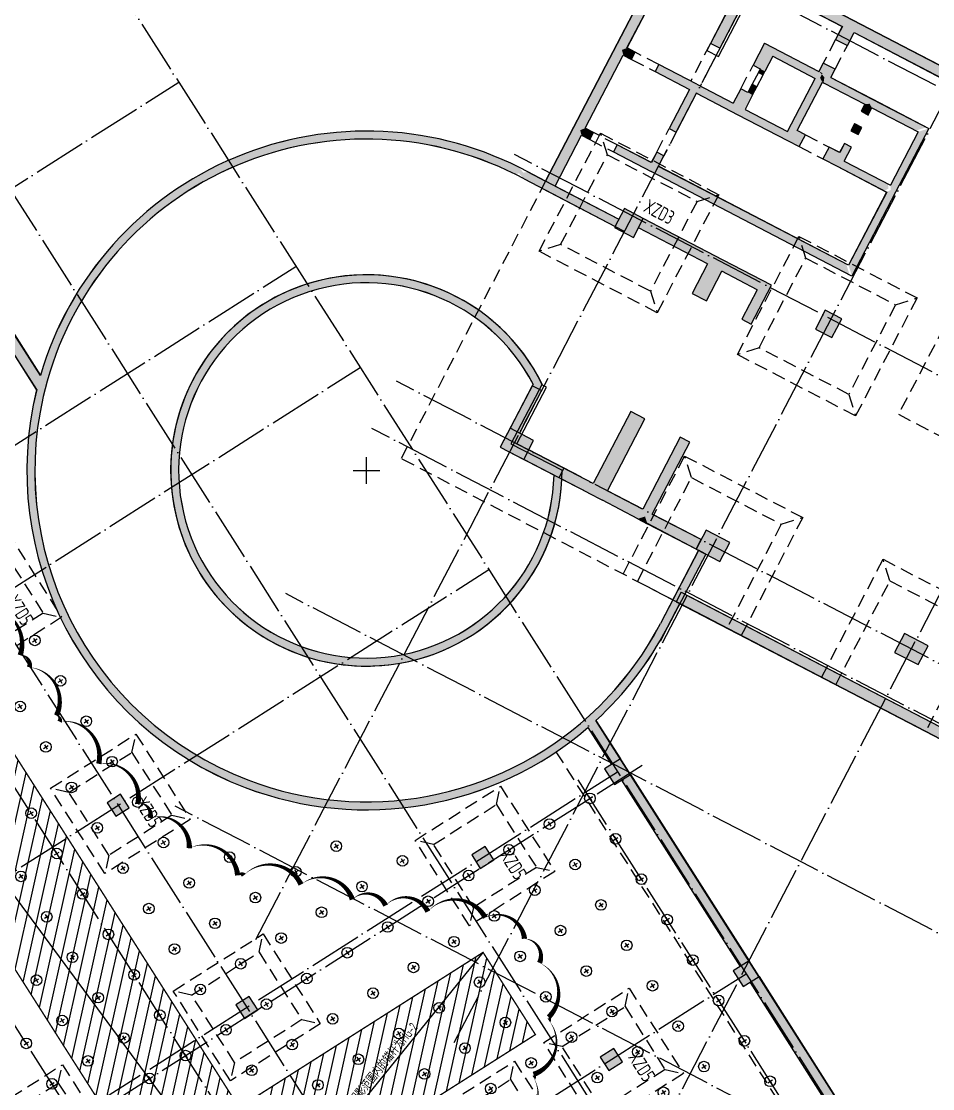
# Model space of a CAD drawing. Extents: x -190030 to 1780958, y -2186385 to 288330.
# Drawn here: x -146409 to -112187, y 215563 to 255662 of the extents above; entities that cross this region are included whole.
import ezdxf

# ---------------------------------------------------------------- set-up
doc = ezdxf.new("R2010")
doc.units = 0
doc.header["$LTSCALE"] = 1000
doc.header["$MEASUREMENT"] = 0
for name, pattern in [('ACAD_ISO04W100', [30, 24, -3, 0, -3]), ('DASHED', [0.75, 0.5, -0.25]), ('DOTE', [2.42, 2, -0.2, 0.02, -0.2])]:
    doc.linetypes.add(name, pattern=pattern)
doc.layers.add('04-不打印_面积', color=5, linetype='Continuous', plot=False)
for name, color, linetype in [('05-填充_天正', 26, 'Continuous'), ('104-13 B2核心筒$0$05-填充_天正', 26, 'Continuous'), ('104-13 B2核心筒$0$A_STR-砼墙', 51, 'Continuous'), ('104-6 B2核心筒$0$05-填充_天正', 26, 'Continuous'), ('104-6 B2核心筒$0$A_STR-砼墙', 51, 'Continuous'), ('3', 3, 'Continuous'), ('5', 5, 'Continuous'), ('A_AXIS-轴线', 1, 'DOTE'), ('A_STR-砼墙', 51, 'Continuous'), ('BEAM_SE', 144, 'DASHED'), ('COLU', 7, 'Continuous'), ('COLU_HATCH', 251, 'Continuous'), ('DIM', 3, 'Continuous'), ('DOTE', 4, 'DOTE'), ('HATCH', 16, 'Continuous'), ('jc', 5, 'Continuous'), ('M-用地 红线', 20, 'ACAD_ISO04W100'), ('s-base', 60, 'Continuous'), ('TEXT', 7, 'Continuous'), ('锚杆', 6, 'Continuous')]:
    doc.layers.add(name, color=color, linetype=linetype)
doc.styles.add('TSSD_Rein', font='tssdeng.shx', dxfattribs={"width": 0.7, "bigfont": 'hztxt.shx'})

# ---------------------------------------------------------------- blocks, each defined once
blk = doc.blocks.new('104 轴线')
for p, q in [((-267879, 136479), (-243063, 184152)), ((-260428, 132601), (-235612, 180273)), ((-252978, 128722), (-228161, 176394)), ((-117841, 103746), (-253731, 174486)), ((-273455, 172905), (-228319, 101944)), ((-279783, 168880), (-234647, 97919)), ((-296507, 152317), (-270772, 168686)), ((-122274, 95231), (-258164, 165971)), ((-287377, 164050), (-242241, 93088)), ((-292106, 145398), (-266371, 161767)), ((-289691, 141601), (-263956, 157970)), ((-126707, 86715), (-262597, 157455)), ((-127630, 84941), (-263520, 155681)), ((-284860, 134007), (-259125, 150376)), ((-130863, 78732), (-266753, 149472)), ((-280030, 126413), (-254295, 142782)), ((-135018, 70749), (-270908, 141489)), ((-275200, 118819), (-249465, 135189))]:
    blk.add_line(p, q)
at = {"layer": 'Defpoints'}
blk.add_lwpolyline([(13135, -2670), (19996, 9914), (18926, 200140), (-165691, 199501, 0.064843), (-234306, 190322, 0.064894), (-298282, 163874), (-300993, 152958), (-177498, -41043), (-162540, -55229), (-143745, -84755), (-123037, -89354), (13135, -2670)], format="xyb", close=True, dxfattribs=at)
blk = doc.blocks.new('zhu1')
at = {"layer": 'COLU_HATCH'}
for points in [[(-138915, 105136), (-139284, 104426), (-138575, 104057), (-138205, 104766)], [(-131373, 101322), (-131743, 100613), (-131122, 100290), (-130753, 100999)], [(-143579, 96177), (-142692, 95715), (-142322, 96425), (-143209, 96886)], [(-135330, 91882), (-134960, 92592), (-135847, 93054), (-136217, 92344)], [(-127879, 88004), (-127509, 88713), (-128396, 89175), (-128766, 88465)], [(-139656, 84090), (-139280, 83499), (-138689, 83875), (-139065, 84466)], [(-158339, 82813), (-158017, 82307), (-157511, 82629), (-157833, 83135)], [(-144649, 80854), (-144327, 80348), (-143821, 80670), (-144143, 81176)], [(-134825, 76496), (-134450, 75905), (-133859, 76281), (-134235, 76872)], [(-153509, 75219), (-153187, 74713), (-152680, 75035), (-153002, 75541)], [(-139819, 73260), (-139497, 72754), (-138991, 73076), (-139313, 73582)]]:
    blk.add_hatch(color=8, dxfattribs=at).paths.add_polyline_path(points)
at = {"layer": 'A_STR-砼墙', "color": 8}
for p, q in [((-139241, 111224), (-136932, 115659)), ((-138816, 111172), (-136762, 115119)), ((-133657, 113503), (-130730, 111979)), ((-130730, 111979), (-130984, 111491)), ((-130235, 112172), (-126731, 110348)), ((-130984, 111491), (-130540, 111260)), ((-130540, 111260), (-130286, 111748)), ((-130286, 111748), (-126916, 109994)), ((-140810, 108208), (-139241, 111224)), ((-138506, 111010), (-138816, 111172)), ((-133647, 111356), (-134080, 110525)), ((-133647, 111356), (-131607, 110294)), ((-140386, 108157), (-138955, 110906)), ((-138955, 110906), (-138645, 110744)), ((-138645, 110744), (-138506, 111010)), ((-133342, 110859), (-133636, 110294)), ((-133342, 110859), (-131746, 110028)), ((-137619, 110549), (-137758, 110282)), ((-137758, 110282), (-136471, 109613)), ((-136200, 109810), (-137619, 110549)), ((-134080, 110525), (-133814, 110387)), ((-133814, 110387), (-133883, 110254)), ((-133706, 110161), (-133636, 110294)), ((-131446, 110604), (-131607, 110294)), ((-131002, 110373), (-131446, 110604)), ((-131164, 110063), (-131002, 110373)), ((-133883, 110254), (-133706, 110161)), ((-132785, 108032), (-131746, 110028)), ((-132426, 108071), (-131480, 109889)), ((-131480, 109889), (-131435, 109866)), ((-131164, 110063), (-129612, 109255)), ((-136471, 109613), (-137233, 108149)), ((-136967, 108011), (-136205, 109474)), ((-136205, 109474), (-134653, 108666)), ((-136200, 109810), (-134825, 109094)), ((-134542, 109638), (-134825, 109094)), ((-134275, 109500), (-134542, 109638)), ((-134114, 109810), (-134275, 109500)), ((-133936, 109718), (-134114, 109810)), ((-134098, 109407), (-133936, 109718)), ((-131435, 109866), (-129883, 109058)), ((-134098, 109407), (-134381, 108863)), ((-129612, 109255), (-127483, 108147)), ((-134381, 108863), (-132785, 108032)), ((-129883, 109058), (-130022, 108792)), ((-130022, 108792), (-129756, 108653)), ((-129756, 108653), (-129617, 108920)), ((-129617, 108920), (-127887, 108019)), ((-134653, 108666), (-132790, 107697)), ((-130266, 108322), (-130405, 108056)), ((-130000, 108183), (-130266, 108322)), ((-141872, 106168), (-140810, 108208)), ((-141518, 105983), (-140525, 107891)), ((-140525, 107891), (-140214, 107729)), ((-140076, 107995), (-140386, 108157)), ((-140214, 107729), (-140076, 107995)), ((-137233, 108149), (-136967, 108011)), ((-132116, 107909), (-132426, 108071)), ((-132347, 107466), (-132116, 107909)), ((-130405, 108056), (-130139, 107917)), ((-130139, 107917), (-130000, 108183)), ((-127887, 108019), (-128926, 106023)), ((-127483, 108147), (-128730, 105752)), ((-139189, 107533), (-139327, 107267)), ((-137902, 106864), (-139189, 107533)), ((-132790, 107697), (-132347, 107466)), ((-130650, 107586), (-130830, 107240)), ((-130384, 107447), (-130650, 107586)), ((-139327, 107267), (-137908, 106528)), ((-137695, 107262), (-137902, 106864)), ((-137429, 107124), (-137695, 107262)), ((-137636, 106725), (-137429, 107124)), ((-131229, 107448), (-131460, 107004)), ((-130830, 107240), (-131229, 107448)), ((-130656, 106924), (-130384, 107447)), ((-130496, 103008), (-137636, 106725)), ((-131460, 107004), (-130928, 106727)), ((-130928, 106727), (-129065, 105757)), ((-130656, 106924), (-128926, 106023)), ((-142539, 106515), (-141872, 106168)), ((-130369, 102604), (-137908, 106528)), ((-142680, 106250), (-139261, 104470)), ((-142011, 105902), (-139261, 104470)), ((-141518, 105983), (-141518, 105983)), ((-141518, 105983), (-139123, 104736)), ((-141518, 105983), (-139123, 104736)), ((-129065, 105757), (-130496, 103008)), ((-128730, 105752), (-130369, 102604)), ((-139123, 104736), (-139261, 104470)), ((-139123, 104736), (-139261, 104470)), ((-138390, 104411), (-138205, 104766)), ((-135207, 103205), (-138205, 104766)), ((-135791, 103058), (-138390, 104411)), ((-135791, 103058), (-136368, 101949)), ((-133389, 102259), (-135207, 103205)), ((-135836, 101672), (-135259, 102781)), ((-133929, 102089), (-135259, 102781)), ((-134151, 100795), (-133389, 102259)), ((-136368, 101949), (-135836, 101672)), ((-133929, 102089), (-134506, 100980)), ((-160845, 98863), (-162354, 101236)), ((-134506, 100980), (-134151, 100795)), ((-160985, 98339), (-162209, 100262)), ((-142345, 98545), (-143579, 96177)), ((-142345, 98545), (-143209, 96886)), ((-142950, 96300), (-141842, 98430)), ((-141842, 98430), (-141990, 98507)), ((-138677, 97514), (-140085, 94809)), ((-138145, 97237), (-138677, 97514)), ((-139553, 94532), (-138145, 97237)), ((-140556, 95054), (-142950, 96300)), ((-136815, 96545), (-138223, 93840)), ((-137868, 93655), (-136460, 96360)), ((-136460, 96360), (-136815, 96545)), ((-143579, 96177), (-141555, 95123)), ((-140085, 94809), (-141184, 95381)), ((-140270, 94454), (-141260, 94970)), ((-140270, 94454), (-140270, 94454)), ((-140270, 94454), (-139738, 94177)), ((-138223, 93840), (-139553, 94532)), ((-139738, 94177), (-139738, 94177)), ((-138408, 93485), (-139738, 94177)), ((-138408, 93485), (-138053, 93300)), ((-138408, 93485), (-138408, 93485)), ((-136032, 92699), (-137868, 93655)), ((-138053, 93300), (-138053, 93300)), ((-136217, 92344), (-138053, 93300)), ((-136217, 92344), (-136032, 92699)), ((-136128, 92298), (-137562, 89546)), ((-135862, 92159), (-136128, 92298)), ((-135862, 92159), (-136647, 90652)), ((-136647, 90652), (-101699, 72459)), ((-136832, 90297), (-137296, 89407)), ((-136832, 90297), (-101883, 72104)), ((-139981, 85906), (-139065, 84466)), ((-140284, 85637), (-139402, 84251)), ((-138689, 83875), (-134235, 76872)), ((-139027, 83660), (-134572, 76657)), ((-133859, 76281), (-129404, 69278)), ((-134196, 76066), (-129742, 69063))]:
    blk.add_line(p, q, dxfattribs=at)
blk.add_lwpolyline([(-134315, 112887), (-134759, 113118), (-135821, 111078), (-135377, 110848)], close=True, dxfattribs=at)
for radius, start, end in [(12750, 61.6012, 163.7663), (12450, 61.5904, 164.3685), (7350, 25.8749, 357.4322), (7050, 27.4109, 358.572), (12450, 164.3685, 249.0536), (12750, 166.2056, 249.0536), (12450, 312.2157, 332.4761), (12750, 312.5493, 332.4761), (12450, 249.0536, 312.2157), (12750, 249.0536, 310.7284)]:
    blk.add_arc((-148603, 95299), radius, start, end, dxfattribs=at)
at = {"layer": 'COLU', "color": 8}
for points in [[(-138915, 105136), (-139284, 104426), (-138575, 104057), (-138205, 104766)], [(-131373, 101322), (-131743, 100613), (-131122, 100290), (-130753, 100999)], [(-139656, 84090), (-139280, 83499), (-138689, 83875), (-139065, 84466)], [(-158339, 82813), (-158017, 82307), (-157511, 82629), (-157833, 83135)], [(-144649, 80854), (-144327, 80348), (-143821, 80670), (-144143, 81176)], [(-134825, 76496), (-134450, 75905), (-133859, 76281), (-134235, 76872)], [(-153509, 75219), (-153187, 74713), (-152680, 75035), (-153002, 75541)], [(-139819, 73260), (-139497, 72754), (-138991, 73076), (-139313, 73582)]]:
    blk.add_lwpolyline(points, close=True, dxfattribs=at)
for points in [[(-143579, 96177), (-142692, 95715), (-142322, 96425), (-143209, 96886), (-143579, 96177)], [(-135330, 91882), (-134960, 92592), (-135847, 93054), (-136217, 92344), (-135330, 91882)], [(-127879, 88004), (-127509, 88713), (-128396, 89175), (-128766, 88465), (-127879, 88004)]]:
    blk.add_lwpolyline(points, dxfattribs=at)
blk = doc.blocks.new('xzd-3b')
at = {"layer": 's-base', "color": 8, "linetype": 'DASHED'}
for p, q in [((-543722, -43410), (-544322, -42810)), ((-539922, -43410), (-539322, -42810)), ((-543722, -47210), (-544322, -47810)), ((-539922, -47210), (-539322, -47810))]:
    blk.add_line(p, q, dxfattribs=at)
for points in [[(-539322, -42810), (-539322, -47810), (-544322, -47810), (-544322, -42810)], [(-539922, -43410), (-539922, -47210), (-543722, -47210), (-543722, -43410)]]:
    blk.add_lwpolyline(points, close=True, dxfattribs=at)
at = {"layer": 'TEXT', "color": 8, "style": 'TSSD_Rein', "width": 0.7}
blk.add_text('XZD3', height=525, rotation=360, dxfattribs=at).set_placement((-541573, -44673))
blk = doc.blocks.new('XZD5')
at = {"layer": 's-base', "color": 8, "linetype": 'DASHED'}
for p, q in [((-765933, -204539), (-766433, -204039)), ((-763133, -204539), (-762633, -204039)), ((-765933, -207339), (-766433, -207839)), ((-763133, -207339), (-762633, -207839))]:
    blk.add_line(p, q, dxfattribs=at)
for points in [[(-762633, -204039), (-762633, -207839), (-766433, -207839), (-766433, -204039)], [(-763133, -204539), (-763133, -207339), (-765933, -207339), (-765933, -204539)]]:
    blk.add_lwpolyline(points, close=True, dxfattribs=at)
at = {"layer": 'TEXT', "color": 8, "style": 'TSSD_Rein', "width": 0.7}
blk.add_text('XZD5', height=525, rotation=359.9962, dxfattribs=at).set_placement((-764278, -205477))
blk = doc.blocks.new('锚杆')
at = {"layer": '锚杆'}
for p, q in [((-100, 0), (100, 0)), ((0, 100), (0, -100))]:
    blk.add_line(p, q, dxfattribs=at)
blk.add_circle((0, 0), 200, dxfattribs=at)

msp = doc.modelspace()

# ---------------------------------------------------------------- hatches: boundary and pattern name
at = {"layer": '05-填充_天正'}
for points in [[(-123853.1, 254589.9), (-123665.5, 254661.4), (-121610.8, 258608.6), (-121780.9, 259148.1), (-124089.6, 254713.1)], [(-119031.1, 257716.7), (-119215.8, 257361.9), (-115579.1, 255468.7), (-115266.2, 255456.2), (-115083.9, 255661.9)], [(-115579.1, 255468.7), (-115833, 254980.9), (-115389.5, 254750), (-115135.6, 255237.9), (-115266.2, 255456.2)], [(-115266.2, 255456.2), (-115135.6, 255237.9), (-111764.9, 253483.2), (-111580.2, 253838), (-115083.9, 255661.9)], [(-125422.7, 251574.7), (-125235.2, 251646.1), (-123804.1, 254395.3), (-123853.1, 254589.9), (-124089.6, 254713.1), (-125659.3, 251697.8)], [(-123804.1, 254395.3), (-123493.7, 254233.8), (-123355.2, 254499.9), (-123665.5, 254661.4), (-123853.1, 254589.9)], [(-118191.6, 254348.5), (-118496.5, 254845.4), (-118928.9, 254014.8), (-118485.4, 253784)], [(-118496.5, 254845.4), (-118191.6, 254348.5), (-116594.9, 253517.3), (-116415.7, 253536.7), (-116323.4, 253714.1)], [(-121048.9, 253299.3), (-122468.2, 254038.1), (-122606.7, 253772), (-121320.4, 253102.4), (-121141.2, 253121.9)], [(-118662.8, 253876.3), (-118732.1, 253743.3), (-118554.7, 253650.9), (-118485.4, 253784)], [(-116012.9, 253552.5), (-115851.3, 253863), (-116294.8, 254093.9), (-116456.4, 253783.4), (-116251.3, 253563.9)], [(-117516.2, 251422.7), (-117275.4, 251560.4), (-116328.8, 253378.8), (-116415.7, 253536.7), (-116594.9, 253517.3), (-117633.9, 251521.5)], [(-116415.7, 253536.7), (-116328.8, 253378.8), (-116284.5, 253355.7), (-116251.3, 253563.9), (-116456.4, 253783.4), (-116323.4, 253714.1)], [(-116251.3, 253563.9), (-116284.5, 253355.7), (-114732.2, 252547.6), (-114553, 252567.1), (-114460.6, 252744.5), (-116012.9, 253552.5)], [(-121320.4, 253102.4), (-122082.3, 251638.9), (-121816.2, 251500.3), (-121054.3, 252963.9), (-121141.2, 253121.9)], [(-121141.2, 253121.9), (-121054.3, 252963.9), (-119502.1, 252155.8), (-119468.8, 252364), (-119674, 252583.6), (-121048.9, 253299.3)], [(-118947.2, 252897), (-119390.7, 253127.8), (-119674, 252583.6), (-119468.8, 252364), (-119230.5, 252352.7)], [(-118947.2, 252897), (-118785.5, 253207.4), (-118962.9, 253299.8), (-119124.6, 252989.3)], [(-114553, 252567.1), (-114466.1, 252409.1), (-112825.1, 251554.9), (-112420.5, 251682.5), (-114460.6, 252744.5)], [(-119468.8, 252364), (-119502.1, 252155.8), (-117639.3, 251186.2), (-117516.2, 251422.7), (-117633.9, 251521.5), (-119230.5, 252352.7)], [(-114732.2, 252547.6), (-114870.7, 252281.5), (-114604.6, 252143), (-114466.1, 252409.1), (-114553, 252567.1)], [(-126366.7, 249472.6), (-125373.7, 251380), (-125422.7, 251574.7), (-125659.3, 251697.8), (-126721.5, 249657.2)], [(-125373.7, 251380), (-125063.3, 251218.4), (-124924.7, 251484.5), (-125235.2, 251646.1), (-125422.7, 251574.7)], [(-117639.3, 251186.2), (-117195.8, 250955.3), (-116965, 251398.8), (-117275.4, 251560.4), (-117516.2, 251422.7)], [(-114987.9, 251406.8), (-114849.4, 251672.9), (-115115.5, 251811.4), (-115254, 251545.3)], [(-112332, 251636.4), (-112736.6, 251508.8), (-113775.5, 249513), (-113756.1, 249333.8), (-113578.7, 249241.4)], [(-122751.6, 250353.2), (-124037.7, 251022.8), (-124176.3, 250756.7), (-122757, 250017.9), (-122664.7, 250195.3)], [(-115505, 250413.3), (-115232.6, 250936.7), (-115498.7, 251075.2), (-115678.8, 250729.3), (-115653.5, 250453)], [(-122485.5, 250214.7), (-122278, 250613.3), (-122544.1, 250751.8), (-122751.6, 250353.2), (-122664.7, 250195.3)], [(-115678.8, 250729.3), (-116078, 250937), (-116308.8, 250493.5), (-115776.6, 250216.5), (-115653.5, 250453)], [(-115653.5, 250453), (-115776.6, 250216.5), (-114002.6, 249293), (-113844.6, 249379.9), (-113864.1, 249559.1), (-115505, 250413.3)], [(-115306.2, 246139.2), (-115433.7, 246543.8), (-122485.5, 250214.7), (-122664.7, 250195.3), (-122757, 250017.9)], [(-126860, 249391.1), (-124110.4, 247959.8), (-123971.9, 248225.9), (-126721.5, 249657.2)], [(-113756.1, 249333.8), (-113914, 249246.9), (-115345.2, 246497.7), (-115217.6, 246093.1), (-113578.7, 249241.4)], [(-120268.1, 246504.5), (-120056.2, 246694.9), (-123054.5, 248255.7), (-123239.2, 247900.9), (-120640.1, 246547.9)], [(-118777.6, 245578.3), (-118238.1, 245748.4), (-120056.2, 246694.9), (-120268.1, 246504.5), (-120107.9, 246270.8)], [(-120640.1, 246547.9), (-121217.5, 245438.8), (-120685.3, 245161.7), (-120107.9, 246270.8), (-120268.1, 246504.5)], [(-118777.6, 245578.3), (-119355, 244469.2), (-119000.2, 244284.5), (-118238.1, 245748.4)], [(-124402.2, 238021.5), (-122994, 240726.7), (-123526.2, 241003.7), (-124934.4, 238298.6), (-124760.7, 237982.7)], [(-122717.1, 237144.4), (-121308.9, 239849.5), (-121663.7, 240034.2), (-123071.9, 237329.1), (-122986.9, 237059.3)], [(-124760.7, 237982.7), (-124934.4, 238298.6), (-126033, 238870.5), (-126217.7, 238515.7), (-125119.1, 237943.8)], [(-124586.9, 237666.7), (-124586.9, 237666.7), (-124760.7, 237982.7), (-125119.1, 237943.8), (-125119.1, 237943.7)], [(-122986.9, 237059.3), (-123071.9, 237329.1), (-124402.2, 238021.5), (-124760.7, 237982.7), (-124586.9, 237666.7), (-123256.6, 236974.2)], [(-122901.9, 236789.5), (-122901.8, 236789.5), (-122986.9, 237059.3), (-123256.6, 236974.2), (-123256.7, 236974.2)], [(-120881.1, 236188.6), (-122717.1, 237144.4), (-122986.9, 237059.3), (-122901.8, 236789.5), (-121065.8, 235833.7)], [(-121963.6, 233933.5), (-86882.4, 215671.4), (-86697.7, 216026.2), (-121778.9, 234288.3)]]:
    msp.add_hatch(color=8, dxfattribs=at).paths.add_polyline_path(points)
at = {"layer": '104-13 B2核心筒$0$05-填充_天正'}
for points in [[(-127553.3, 249977.5), (-127742.9, 250189, 0.4682614), (-145693.8, 242353), (-145656.6, 242108.3), (-145441.6, 242143.3, -0.4714116), (-127879.4, 249921.8)], [(-127717, 249950), (-127528.8, 249739.3), (-124110.3, 247959.7), (-123971.8, 248225.8), (-127388.1, 250004.3)], [(-127193.6, 242034.2), (-126856.5, 242032.1, 8.7276981), (-126102.1, 238793.8), (-126404.3, 238612.9, -7.9050195)], [(-145656.6, 242108.3), (-145693.8, 242353), (-147203.1, 244726), (-147540.6, 244511.3), (-145834.4, 241828.7)], [(-145656.6, 242108.3), (-145834.4, 241828.7, 0.3781081), (-138010.2, 226881.2), (-137902.9, 227161.4, -0.387298), (-145441.6, 242143.3)], [(-126856.5, 242032.1), (-127193.6, 242034.2), (-128427.6, 239666.2), (-128022.9, 239793.7)], [(-128022.9, 239793.7), (-128427.6, 239666.2), (-126404.3, 238612.9), (-126102.1, 238793.8)], [(-120977, 235787.6), (-122411.2, 233035.3), (-122145.2, 232896.6), (-120710.9, 235649)], [(-125016.7, 229363.4), (-124830.2, 229395.8, 0.0871667), (-122145.2, 232896.6), (-122411.2, 233035.3, -0.0886336), (-125086.7, 229567.9)], [(-137902.9, 227161.4), (-138010.2, 226881.2, 0.275797), (-125133.1, 229126.5), (-125016.7, 229363.4), (-125086.7, 229567.9, -0.2827928)], [(-124251.5, 227740.5), (-123913.9, 227955.2), (-124830.2, 229395.8), (-125016.7, 229363.4), (-125133.1, 229126.5)], [(-119421.2, 220146.5), (-119083.7, 220361.2), (-123538.3, 227364.6), (-123875.8, 227149.9)], [(-114590.9, 212552.6), (-114253.4, 212767.3), (-118708, 219770.6), (-119045.5, 219555.9)]]:
    msp.add_hatch(color=8, dxfattribs=at).paths.add_polyline_path(points)
at = {"layer": '104-6 B2核心筒$0$05-填充_天正'}
for points in [[(-119438.1, 256068.6), (-119792.9, 256253.3), (-120300.9, 255277.6), (-119946.1, 255092.9)], [(-120300.9, 255277.6), (-120531.8, 254834.1), (-120177, 254649.4), (-119946.1, 255092.9)], [(-127227.3, 241972.6), (-128058.5, 240376), (-127703.7, 240191.3), (-126872.5, 241787.9)], [(-127356.2, 239559.4), (-127540.9, 239204.6), (-125589.5, 238188.7), (-125404.8, 238543.5)]]:
    msp.add_hatch(color=8, dxfattribs=at).paths.add_polyline_path(points)
at = {"layer": 'HATCH'}
h = msp.add_hatch(dxfattribs=at)
h.set_pattern_fill('METAL', color=256, scale=100, style=0)
h.set_pattern_definition([(77.4591, (-137943.7, 218616.5), (-390.4565, 86.8544), [])])
h.paths.add_polyline_path([(-136266.7, 211766.8), (-127105.5, 217594), (-129070.4, 220683.2), (-138231.7, 214856), (-155590.8, 242147.4), (-159231.5, 239831.7), (-125605.2, 186965.9), (-121964.6, 189281.6)])

# ---------------------------------------------------------------- linework, layer by layer
at = {"layer": '04-不打印_面积', "color": 1}
msp.add_lwpolyline([(-147811, 233660.2, 0, 200, -0.5205671), (-146450.3, 231847.3, 0, 200, -0.5205671), (-146110.1, 231394.1, 0, 200, -0.5205671), (-145089.6, 229581.1, 0, 200, -0.5205671), (-144976.2, 229354.5, 0, 200, -0.5205671), (-143502.2, 227768.2, 0, 200, -0.5205671), (-142028.1, 226295.2, 0, 200, -0.5205671), (-141574.5, 225728.7, 0, 200, -0.5205671), (-140100.4, 224595.6, 0, 200, -0.5205671), (-138286.2, 223575.8, 0, 200, -0.5205671), (-138059.4, 223575.8, 0, 200, -0.5205671), (-135905, 223235.9, 0, 200, -0.5205671), (-133977.4, 222669.4, 0, 200, -0.5205671), (-132730.1, 222442.8, 0, 200, -0.5205671), (-131142.6, 222216.1, 0, 200, -0.5205671), (-128988.2, 221989.5, 0, 200, -0.5205671), (-127514.1, 221196.4, 0, 200, -0.5205671), (-126947.2, 220289.9, 0, 200, -0.5205671), (-126607, 218250.4, 0, 200, -0.5205671), (-126607, 218137.1, 0, 200, -0.5205671), (-127173.9, 216097.5, 0, 200, -0.5205671), (-127173.9, 215984.2, 0, 200, -0.5205671), (-128081.1, 214058, 0, 200, -0.5205671)], format="xyseb", dxfattribs=at)
at = {"layer": '104-13 B2核心筒$0$A_STR-砼墙', "color": 8}
for p, q in [((-127388.1, 250004.3), (-123971.8, 248225.8)), ((-127528.8, 249739.3), (-124110.3, 247959.7)), ((-123971.8, 248225.8), (-124110.3, 247959.7)), ((-145693.8, 242353), (-147203.1, 244726)), ((-145834.4, 241828.7), (-147540.6, 244511.3)), ((-127193.6, 242034.2), (-128427.6, 239666.2)), ((-126856.5, 242032.1), (-128022.9, 239793.7)), ((-128427.6, 239666.2), (-126404.3, 238612.9)), ((-128022.9, 239793.7), (-126102.1, 238793.8)), ((-120977, 235787.6), (-122411.2, 233035.3)), ((-120710.9, 235649), (-120977, 235787.6)), ((-120710.9, 235649), (-122145.2, 232896.6)), ((-124830.2, 229395.8), (-123913.9, 227955.2)), ((-125133.1, 229126.5), (-124251.5, 227740.5)), ((-123538.3, 227364.6), (-119083.7, 220361.2)), ((-123875.8, 227149.9), (-119421.2, 220146.5)), ((-118708, 219770.6), (-114253.4, 212767.3)), ((-119045.5, 219555.9), (-114590.9, 212552.6))]:
    msp.add_line(p, q, dxfattribs=at)
for radius, start, end in [(12750, 61.60118, 163.7663), (12450, 61.59042, 164.36848), (7350, 26.18588, 0.04061), (7050, 27.41088, 358.57196), (12750, 166.20558, 249.05362), (12450, 164.36848, 249.05362), (12450, 312.21571, 332.47609), (12750, 312.54932, 332.47609), (12450, 249.05362, 312.21571), (12750, 249.05362, 310.72841)]:
    msp.add_arc((-133452.1, 238788.6), radius, start, end, dxfattribs=at)
at = {"layer": '104-6 B2核心筒$0$A_STR-砼墙', "color": 8}
for p, q in [((-119792.9, 256253.3), (-120531.8, 254834.1)), ((-119438.1, 256068.6), (-120177, 254649.4)), ((-120177, 254649.4), (-120531.8, 254834.1)), ((-127227.3, 241972.6), (-128058.5, 240376)), ((-126872.5, 241787.9), (-127227.3, 241972.6)), ((-126872.5, 241787.9), (-127703.7, 240191.3)), ((-125404.8, 238543.5), (-127356.2, 239559.4)), ((-125589.5, 238188.7), (-127540.9, 239204.6))]:
    msp.add_line(p, q, dxfattribs=at)
at = {"layer": '3', "color": 8, "linetype": 'DASHED'}
for p, q in [((-107950.9, 251497.7), (-113468.8, 240897.9)), ((-126721.5, 249657.3), (-132147.1, 239234.7)), ((-113468.8, 240897.9), (-90583.8, 228984.7)), ((-121681.4, 233786.6), (-132147.1, 239234.7))]:
    msp.add_line(p, q, dxfattribs=at)
at = {"layer": '3', "color": 8}
for p, q in [((-126860, 249391.1), (-124109.9, 247959.5)), ((-124109.9, 247959.5), (-123775.3, 247784.9)), ((-144668.2, 244850.9), (-145026.3, 244135.4)), ((-122051.1, 233077.2), (-122420.5, 232367.6))]:
    msp.add_line(p, q, dxfattribs=at)
at = {"layer": '5', "linetype": 'DASHED', "const_width": 50}
for points in [[(-136266.7, 211766.8), (-121964.6, 189281.6), (-125605.2, 186965.9), (-159231.5, 239831.7), (-155590.8, 242147.4), (-138231.7, 214856)], [(-136266.7, 211766.8), (-127105.5, 217594), (-129070.4, 220683.2), (-138231.7, 214856)]]:
    msp.add_lwpolyline(points, dxfattribs=at)
at = {"layer": 'A_AXIS-轴线'}
for p, q in [((-133452.1, 238288.6), (-133452.1, 239288.6)), ((-133952.1, 238788.6), (-132952.1, 238788.6))]:
    msp.add_line(p, q, dxfattribs=at)
at = {"layer": 'A_AXIS-轴线', "color": 8}
for p, q in [((-133452.1, 238288.6), (-133452.1, 239288.6)), ((-133952.1, 238788.6), (-132952.1, 238788.6))]:
    msp.add_line(p, q, dxfattribs=at)
at = {"layer": 'A_STR-砼墙', "color": 8}
for p, q in [((-124089.6, 254713.1), (-121780.9, 259148.1)), ((-123665.5, 254661.4), (-121610.8, 258608.6)), ((-119031.1, 257716.7), (-115083.9, 255661.9)), ((-119215.8, 257361.9), (-115579.1, 255468.7)), ((-115579.1, 255468.7), (-115833, 254980.9)), ((-115083.9, 255661.9), (-111580.2, 253838)), ((-115389.5, 254750), (-115135.6, 255237.9)), ((-115135.6, 255237.9), (-111764.9, 253483.2)), ((-125659.3, 251697.8), (-124089.6, 254713.1)), ((-123355.2, 254499.9), (-123665.5, 254661.4)), ((-118496.5, 254845.4), (-118928.9, 254014.8)), ((-118496.5, 254845.4), (-116456.4, 253783.4)), ((-115833, 254980.9), (-115389.5, 254750)), ((-125235.2, 251646.1), (-123804.1, 254395.3)), ((-123804.1, 254395.3), (-123493.7, 254233.8)), ((-123493.7, 254233.8), (-123355.2, 254499.9)), ((-118191.6, 254348.5), (-118485.4, 253784)), ((-118191.6, 254348.5), (-116594.9, 253517.3)), ((-122468.2, 254038.1), (-122606.7, 253772)), ((-121048.9, 253299.3), (-122468.2, 254038.1)), ((-118928.9, 254014.8), (-118662.8, 253876.3)), ((-118662.8, 253876.3), (-118732.1, 253743.3)), ((-116294.8, 254093.9), (-116456.4, 253783.4)), ((-115851.3, 253863), (-116294.8, 254093.9)), ((-116012.9, 253552.5), (-115851.3, 253863)), ((-122606.7, 253772), (-121320.4, 253102.4)), ((-118732.1, 253743.3), (-118554.7, 253650.9)), ((-118554.7, 253650.9), (-118485.4, 253784)), ((-117633.9, 251521.5), (-116594.9, 253517.3)), ((-116012.9, 253552.5), (-114460.6, 252744.5)), ((-121320.4, 253102.4), (-122082.3, 251638.9)), ((-121048.9, 253299.3), (-119674, 252583.6)), ((-119390.7, 253127.8), (-119674, 252583.6)), ((-119124.6, 252989.3), (-119390.7, 253127.8)), ((-118962.9, 253299.8), (-119124.6, 252989.3)), ((-118785.5, 253207.4), (-118962.9, 253299.8)), ((-118947.2, 252897), (-118785.5, 253207.4)), ((-117275.4, 251560.4), (-116328.8, 253378.8)), ((-116328.8, 253378.8), (-116284.5, 253355.7)), ((-116284.5, 253355.7), (-114732.2, 252547.6)), ((-121816.2, 251500.3), (-121054.3, 252963.9)), ((-121054.3, 252963.9), (-119502.1, 252155.8)), ((-118947.2, 252897), (-119230.5, 252352.7)), ((-114460.6, 252744.5), (-112332, 251636.4)), ((-119230.5, 252352.7), (-117633.9, 251521.5)), ((-114732.2, 252547.6), (-114870.7, 252281.5)), ((-114870.7, 252281.5), (-114604.6, 252143)), ((-114604.6, 252143), (-114466.1, 252409.1)), ((-114466.1, 252409.1), (-112736.6, 251508.8)), ((-119502.1, 252155.8), (-117639.3, 251186.2)), ((-126721.5, 249657.2), (-125659.3, 251697.8)), ((-124924.7, 251484.5), (-125235.2, 251646.1)), ((-125063.3, 251218.4), (-124924.7, 251484.5)), ((-122082.3, 251638.9), (-121816.2, 251500.3)), ((-116965, 251398.8), (-117275.4, 251560.4)), ((-115115.5, 251811.4), (-115254, 251545.3)), ((-115254, 251545.3), (-114987.9, 251406.8)), ((-114849.4, 251672.9), (-115115.5, 251811.4)), ((-114987.9, 251406.8), (-114849.4, 251672.9)), ((-112736.6, 251508.8), (-113775.5, 249513)), ((-112332, 251636.4), (-113578.7, 249241.4)), ((-126366.7, 249472.6), (-125373.7, 251380)), ((-125373.7, 251380), (-125063.3, 251218.4)), ((-124037.7, 251022.8), (-124176.3, 250756.7)), ((-122751.6, 250353.2), (-124037.7, 251022.8)), ((-117639.3, 251186.2), (-117195.8, 250955.3)), ((-117195.8, 250955.3), (-116965, 251398.8)), ((-115498.7, 251075.2), (-115678.8, 250729.3)), ((-115232.6, 250936.7), (-115498.7, 251075.2)), ((-124176.3, 250756.7), (-122757, 250017.9)), ((-122544.1, 250751.8), (-122751.6, 250353.2)), ((-122278, 250613.3), (-122544.1, 250751.8)), ((-116078, 250937), (-116308.8, 250493.5)), ((-115678.8, 250729.3), (-116078, 250937)), ((-115505, 250413.3), (-115232.6, 250936.7)), ((-122485.5, 250214.7), (-122278, 250613.3)), ((-116308.8, 250493.5), (-115776.6, 250216.5)), ((-115505, 250413.3), (-113775.5, 249513)), ((-115217.6, 246093.1), (-122757, 250017.9)), ((-115345.2, 246497.7), (-122485.5, 250214.7)), ((-115776.6, 250216.5), (-113914, 249246.9)), ((-126721.5, 249657.2), (-126860, 249391.1)), ((-126366.7, 249472.6), (-126366.7, 249472.6)), ((-126366.7, 249472.6), (-123971.9, 248225.9)), ((-126860, 249391.1), (-124110.4, 247959.8)), ((-113914, 249246.9), (-115345.2, 246497.7)), ((-113578.7, 249241.4), (-115217.6, 246093.1)), ((-123971.9, 248225.9), (-124110.4, 247959.8)), ((-123239.2, 247900.9), (-123054.5, 248255.7)), ((-120056.2, 246694.9), (-123054.5, 248255.7)), ((-120640.1, 246547.9), (-123239.2, 247900.9)), ((-118238.1, 245748.4), (-120056.2, 246694.9)), ((-120640.1, 246547.9), (-121217.5, 245438.8)), ((-120685.3, 245161.7), (-120107.9, 246270.8)), ((-118777.6, 245578.3), (-120107.9, 246270.8)), ((-121217.5, 245438.8), (-120685.3, 245161.7)), ((-118777.6, 245578.3), (-119355, 244469.2)), ((-119000.2, 244284.5), (-118238.1, 245748.4)), ((-119355, 244469.2), (-119000.2, 244284.5)), ((-123526.2, 241003.7), (-124934.4, 238298.6)), ((-122994, 240726.7), (-123526.2, 241003.7)), ((-124402.2, 238021.5), (-122994, 240726.7)), ((-121663.7, 240034.2), (-123071.9, 237329.1)), ((-122717.1, 237144.4), (-121308.9, 239849.5)), ((-121308.9, 239849.5), (-121663.7, 240034.2)), ((-126217.7, 238515.7), (-126033, 238870.5)), ((-124934.4, 238298.6), (-126033, 238870.5)), ((-125119.1, 237943.8), (-126217.7, 238515.7)), ((-125119.1, 237943.7), (-125119.1, 237943.8)), ((-125119.1, 237943.7), (-124586.9, 237666.7)), ((-123071.9, 237329.1), (-124402.2, 238021.5)), ((-124586.9, 237666.7), (-124586.9, 237666.7)), ((-123256.6, 236974.2), (-124586.9, 237666.7)), ((-120881.1, 236188.6), (-122717.1, 237144.4)), ((-123256.7, 236974.2), (-122901.9, 236789.5)), ((-123256.7, 236974.2), (-123256.6, 236974.2)), ((-122901.9, 236789.5), (-122901.8, 236789.5)), ((-121065.8, 235833.7), (-122901.8, 236789.5)), ((-121065.8, 235833.7), (-120881.1, 236188.6)), ((-121629, 234210.3), (-121813.7, 233855.5)), ((-121629, 234210.3), (-86547.7, 215948.2)), ((-121813.7, 233855.5), (-86732.4, 215593.4))]:
    msp.add_line(p, q, dxfattribs=at)
at = {"layer": 'BEAM_SE', "color": 8}
for p, q in [((-120531.8, 254834.1), (-121270.7, 253414.7)), ((-120177, 254649.4), (-120915.8, 253230)), ((-115833, 254980.9), (-116294.8, 254093.9)), ((-115851.3, 253863), (-115389.5, 254750)), ((-123493.7, 254233.8), (-122606.7, 253772)), ((-122468.2, 254038.1), (-123355.2, 254499.9)), ((-119390.7, 253127.8), (-118928.9, 254014.8)), ((-118732.1, 253743.3), (-118962.9, 253299.8)), ((-118785.5, 253207.4), (-118554.7, 253650.9)), ((-124037.7, 251022.8), (-124924.7, 251484.5)), ((-122544.1, 250751.8), (-122082.3, 251638.9)), ((-121816.2, 251500.3), (-122278, 250613.3)), ((-125063.3, 251218.4), (-124176.3, 250756.7)), ((-116965, 251398.8), (-116078, 250937)), ((-117195.8, 250955.3), (-116308.8, 250493.5))]:
    msp.add_line(p, q, dxfattribs=at)
at = {"layer": 'Defpoints', "color": 8}
msp.add_lwpolyline([(143408.1, 82020), (150269.1, 94604), (149199.1, 284830), (-35417.9, 284191, 0.0648429), (-104032.9, 275012, 0.0648942), (-168008.9, 248564), (-170719.9, 237648), (-47224.9, 43647), (-32266.9, 29461), (-13471.9, -65), (7236.1, -4664), (143408.1, 82020)], format="xyb", close=True, dxfattribs=at)
at = {"layer": 'DIM'}
for p, q in [((-159231.5, 239831.7), (-121964.6, 189281.6)), ((-136266.7, 211766.8), (-129070.4, 220683.2))]:
    msp.add_line(p, q, dxfattribs=at)
at = {"layer": 'DOTE'}
for p, q in [((-120123.2, 185197.5), (-160205, 248164.2)), ((-124172.4, 182619.9), (-164254.2, 245586.6)), ((-149282.5, 211048.9), (-123047.8, 227748.7)), ((-104938.6, 194863.3), (-125504, 227170.6))]:
    msp.add_line(p, q, dxfattribs=at)
at = {"layer": 'jc', "color": 8}
for points in [[(-126721.5, 249657.2), (-121780.9, 259148.1)], [(-121780.9, 259148.1), (-84393.4, 239685.4)], [(-126721.5, 249657.3), (-127388.1, 250004.3)], [(-149349.9, 248101), (-145693.8, 242353)], [(-121681.4, 233786.6), (-122145.2, 232896.6)], [(-121681.4, 233786.6), (-11513.7, 176436.9)], [(-104217.1, 196988.7), (-124830.2, 229395.8)]]:
    msp.add_lwpolyline(points, close=True, dxfattribs=at)
at = {"layer": 'M-用地 红线', "color": 8, "ltscale": 0.05}
msp.add_lwpolyline([(143408.1, 82020), (150269.1, 94604), (149199.1, 284830), (-35417.9, 284191, 0.0648429), (-104032.9, 275012, 0.0648942), (-168008.9, 248564), (-170719.9, 237648), (-47224.9, 43647), (-32266.9, 29461), (-13471.9, -65), (7236.1, -4664), (143408.1, 82020)], format="xyb", close=True, dxfattribs=at)
msp.add_lwpolyline([(143408.1, 82020), (150269.1, 94604), (149199.1, 284830), (-35417.9, 284191, 0.0648429), (-104032.9, 275012, 0.0648942), (-168008.9, 248564), (-170719.9, 237648), (-47224.9, 43647), (-32266.9, 29461), (-13471.9, -65), (7236.1, -4664), (143408.1, 82020)], format="xyb", close=True, dxfattribs=at)
at = {"layer": 's-base', "color": 8, "linetype": 'DASHED'}
for p, q in [((-116950.9, 246769.7), (-117206.1, 247578.9)), ((-113580.3, 245015), (-112771, 245270.2)), ((-118705.6, 243399.1), (-119514.8, 243143.9)), ((-115334.9, 241644.4), (-115079.8, 240835.2)), ((-123809.2, 234894.3), (-121500.5, 239329.3)), ((-121500.5, 239329.3), (-117065.4, 237020.5)), ((-121245.3, 238520), (-121500.5, 239329.3)), ((-117065.4, 237020.5), (-119374.1, 232585.5)), ((-117874.7, 236765.4), (-117065.4, 237020.5)), ((-116358.3, 231015.6), (-114049.6, 235450.6)), ((-114049.6, 235450.6), (-109614.5, 233141.8)), ((-113794.4, 234641.3), (-114049.6, 235450.6)), ((-126336, 228222.9), (-106840, 197572.1)), ((-137483.1, 220686.8), (-137329.6, 221377.1)), ((-140014.4, 219076.7), (-140704.7, 219230.3)), ((-135873, 218155.5), (-135182.8, 218002)), ((-138404.3, 216545.4), (-138557.9, 215855.2))]:
    msp.add_line(p, q, dxfattribs=at)
for points in [[(-112771, 245270.2), (-115079.8, 240835.2), (-119514.8, 243143.9), (-117206.1, 247578.9)], [(-113580.3, 245015), (-115334.9, 241644.4), (-118705.6, 243399.1), (-116950.9, 246769.7)], [(-117874.7, 236765.4), (-119906.3, 232862.6), (-123277, 234617.2), (-121245.3, 238520)], [(-110423.8, 232886.7), (-112455.4, 228983.9), (-115826.1, 230738.5), (-113794.4, 234641.3)], [(-135182.8, 218002), (-138557.9, 215855.2), (-140704.7, 219230.3), (-137329.6, 221377.1)], [(-135873, 218155.5), (-138404.3, 216545.4), (-140014.4, 219076.7), (-137483.1, 220686.8)]]:
    msp.add_lwpolyline(points, close=True, dxfattribs=at)

# ---------------------------------------------------------------- block references
at = {"color": 8, "rotation": 302.4629432910527}
for p in [(436604.8, -300669.8), (441435.1, -308263.8), (455125, -310222.5), (459955.2, -317816.5), (455652, -320553.6), (438671.4, -320688)]:
    msp.add_blockref('XZD5', p, dxfattribs=at)
at = {"layer": '05-填充_天正', "color": 8}
for name, p, rotation in [('zhu1', (15151.3, 143489.5), 359.9998411280657), ('xzd-3b', (377930, 38090.9), 332.4999861478323)]:
    msp.add_blockref(name, p, dxfattribs=dict(at, rotation=rotation))
at = {"layer": 'A_AXIS-轴线', "rotation": 7.036962474964308e-07}
msp.add_blockref('104 轴线', (130273.5, 84689.5), dxfattribs=at)
at = {"layer": '锚杆', "rotation": 32.4790463269994}
for p in [(-145904.6, 232402.8), (-144938, 230884.4), (-146456.4, 229917.8), (-143971.4, 229365.9), (-145489.8, 228399.3), (-143004.8, 227847.4), (-144523.3, 226880.9), (-142038.2, 226329), (-125057.6, 226469.4), (-146041.7, 225914.3), (-126576.1, 225502.8), (-143556.7, 225362.4), (-141071.6, 224810.5), (-124091.1, 224950.9), (-145075.1, 224395.8), (-134583.1, 224673.4), (-128094.6, 224536.2), (-138586.6, 224258.7), (-132098.1, 224121.5), (-125609.5, 223984.3), (-146424.9, 223536.6), (-142590.1, 223843.9), (-136101.6, 223706.8), (-129613, 223569.6), (-140105.1, 223292.1), (-133616.5, 223154.9), (-123124.5, 223432.5), (-144108.6, 222877.4), (-137620, 222740.2), (-127128, 223017.7), (-141623.5, 222325.5), (-131131.5, 222603), (-124642.9, 222465.9), (-145458.3, 222018.2), (-135135, 222188.3), (-128646.4, 222051.2), (-122157.9, 221914), (-139138.5, 221773.6), (-132649.9, 221636.4), (-126161.4, 221499.3), (-143142, 221358.9), (-136653.4, 221221.7), (-130164.9, 221084.6), (-140656.9, 220807), (-123676.3, 220947.4), (-144491.7, 220499.7), (-134168.4, 220669.9), (-127679.8, 220532.7), (-121191.3, 220395.5), (-138171.9, 220255.2), (-131683.3, 220118), (-125194.8, 219980.8), (-145841.5, 219640.5), (-142175.4, 219840.4), (-135686.8, 219703.3), (-129198.3, 219566.1), (-139690.3, 219288.6), (-133201.8, 219151.4), (-122709.8, 219429), (-143525.1, 218981.3), (-137205.3, 218736.7), (-126713.3, 219014.2), (-120224.7, 218877.1), (-141208.8, 218322), (-130716.8, 218599.5), (-124228.2, 218462.4), (-144874.9, 218122.1), (-134720.3, 218184.8), (-128231.7, 218047.7), (-121743.2, 217910.5), (-138723.8, 217770.1), (-132235.2, 217632.9), (-125746.7, 217495.8), (-146224.6, 217262.9), (-142558.5, 217462.8), (-136238.7, 217218.2), (-129750.2, 217081.1), (-119258.1, 217358.6), (-140242.2, 216803.5), (-133753.7, 216666.4), (-123261.6, 216943.9), (-143908.3, 216603.6), (-127265.1, 216529.2), (-120776.6, 216392), (-141592, 215944.3), (-137757.2, 216251.7), (-131268.6, 216114.5), (-124780.1, 215977.3), (-145258, 215744.4), (-135272.1, 215699.8), (-128783.6, 215562.6), (-118291.5, 215840.2), (-122295, 215425.4)]:
    msp.add_blockref('锚杆', p, dxfattribs=at)

# ---------------------------------------------------------------- texts
at = {"layer": 'TEXT', "style": 'TSSD_Rein', "width": 0.7}
msp.add_text('此阴影范围内的锚杆为MG-2', height=350, rotation=51.45912, dxfattribs=at).set_placement((-134029, 214688.1))

doc.saveas('drawing.dxf')
